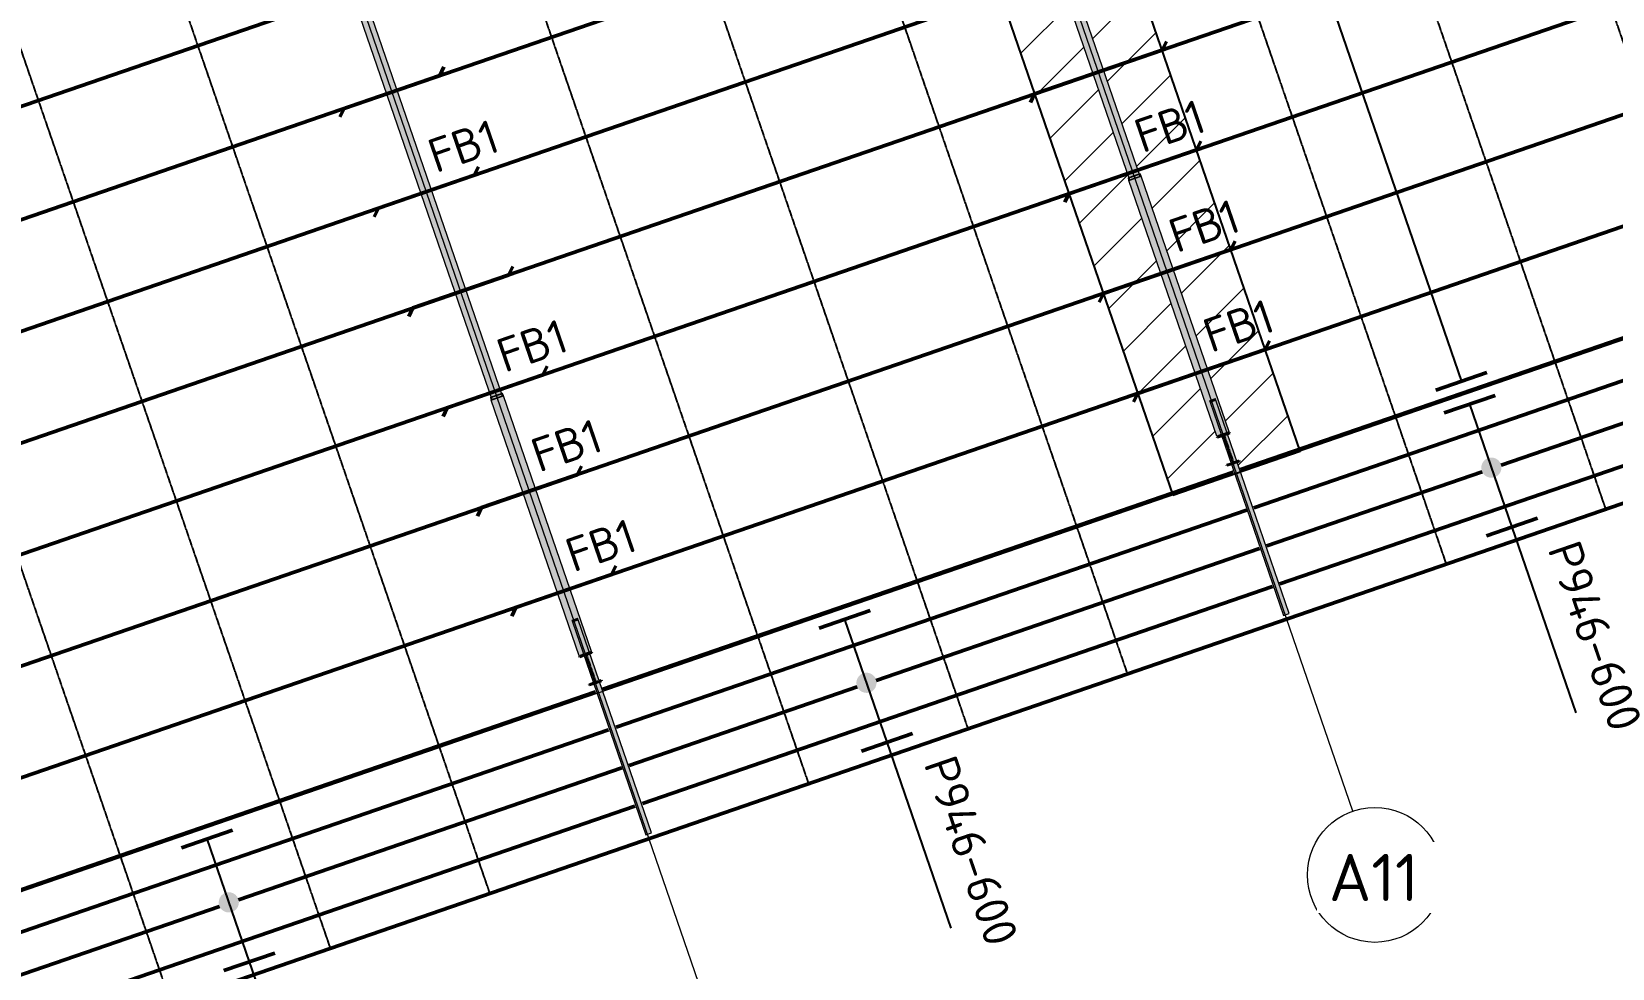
# Model space of a CAD drawing. Header units: millimetres. Extents: x 632 to 155077, y -2790 to 4035359.
# Drawn here: x 119430 to 142869, y 3983110 to 3997000 of the extents above; entities that cross this region are included whole.
import ezdxf

# ---------------------------------------------------------------- set-up
doc = ezdxf.new("R2010")
doc.units = ezdxf.units.MM
for name, pattern in [('Dash', [7, 5, -2]), ('Hidden', [4, 3, -1]), ('Hidden Half', [3, 2, -1])]:
    doc.linetypes.add(name, pattern=pattern)
for name, color, linetype, lineweight in [('A-010-M_LINE', 90, 'Continuous', 13), ('S-280-A_STRUCT_FRAME', 2, 'Continuous', 18), ('S-280-M_COLUMN', 52, 'Continuous', 13), ('S-280-M_STRUCT_FRAME', 12, 'Continuous', 13), ('S-280-MH_COLUMN', 52, 'Hidden Half', 13), ('Z-000-T_TEXT', 131, 'Continuous', 25), ('Z-030-M_GRID', 191, 'Continuous', 13), ('Z-033_T_GRIDREF', 31, 'Continuous', 13), ('Z-060-M_DETAIL', 92, 'Continuous', 25)]:
    doc.layers.add(name, color=color, linetype=linetype, lineweight=lineweight)
doc.styles.add('ISOCPEUR_1', font='isocpeur.ttf', dxfattribs={"height": 700})
doc.styles.add('ISOCPEUR_2', font='isocpeur.ttf', dxfattribs={"height": 500})
doc.styles.add('ISOCPEUR_3', font='isocpeur.ttf', dxfattribs={"height": 2.5})

# ---------------------------------------------------------------- blocks, each defined once
blk = doc.blocks.new('NRP_Framing-Steel-Purlin C - P946 - EC250-24-4049812-S6_011 - UPPER PURLIN PLAN - PART 1')
at = {"layer": 'S-280-M_STRUCT_FRAME', "color": 1, "lineweight": 50}
blk.add_line((-2339537, 3988943), (-2347677, 4012585), dxfattribs=at)
blk.add_line((-2339537, 3988943), (-2347677, 4012585), dxfattribs=at)
blk = doc.blocks.new('NRP_Framing-Steel-Purlin Z - P915 - EZ250-19-4036069-S6_011 - UPPER PURLIN PLAN - PART 1')
at = {"layer": 'S-280-M_STRUCT_FRAME', "color": 3, "lineweight": 50}
for p, q in [((-2391140, 3988209), (-2391202, 3988082)), ((-2391202, 3988082), (-2402454, 3984208)), ((-2402454, 3984208), (-2402516, 3984081))]:
    blk.add_line(p, q, dxfattribs=at)
blk = doc.blocks.new('NRP_Framing-Steel-Purlin Z - P915 - EZ250-19-4038642-S6_011 - UPPER PURLIN PLAN - PART 1')
at = {"layer": 'S-280-M_STRUCT_FRAME', "color": 3, "lineweight": 50}
for p, q in [((-2353083, 4001313), (-2353145, 4001186)), ((-2353145, 4001186), (-2364255, 3997361)), ((-2364255, 3997361), (-2364317, 3997234))]:
    blk.add_line(p, q, dxfattribs=at)
blk = doc.blocks.new('NRP_Framing-Steel-Purlin C - P946 - EC250-24-4066509-S6_011 - UPPER PURLIN PLAN - PART 1')
at = {"layer": 'S-280-M_STRUCT_FRAME', "color": 1, "lineweight": 50}
blk.add_line((-2350556, 3990467), (-2359901, 3987250), dxfattribs=at)
blk.add_line((-2350556, 3990467), (-2359901, 3987250), dxfattribs=at)
blk = doc.blocks.new('NRP_Framing-Steel-Purlin Z - P914 - EZ250-15-4038690-S6_011 - UPPER PURLIN PLAN - PART 1')
at = {"layer": 'S-280-M_STRUCT_FRAME', "color": 150, "lineweight": 50}
for p, q in [((-2384369, 3999721), (-2396094, 3995684)), ((-2384307, 3999848), (-2384369, 3999721)), ((-2396094, 3995684), (-2396156, 3995557))]:
    blk.add_line(p, q, dxfattribs=at)
blk = doc.blocks.new('NRP_Framing-Steel-Purlin C - P946 - EC250-24-4066552-S6_011 - UPPER PURLIN PLAN - PART 1')
at = {"layer": 'S-280-M_STRUCT_FRAME', "color": 1, "lineweight": 50}
blk.add_line((-2350361, 3989902), (-2359706, 3986685), dxfattribs=at)
blk.add_line((-2350361, 3989902), (-2359706, 3986685), dxfattribs=at)
blk = doc.blocks.new('NRP_Framing-Steel-Purlin C - P946 - EC250-24-V22-S6_011 - UPPER PURLIN PLAN - PART 1')
at = {"layer": 'S-280-M_STRUCT_FRAME', "color": 1, "lineweight": 50}
for p, q in [((-2350167, 3989337), (-2355849, 3987380)), ((-2350167, 3989337), (-2355849, 3987380)), ((-2356130, 3987284), (-2359511, 3986119)), ((-2356130, 3987284), (-2359511, 3986119))]:
    blk.add_line(p, q, dxfattribs=at)
blk = doc.blocks.new('NRP_Framing-Steel-Purlin C - P946 - EC250-24-4066804-S6_011 - UPPER PURLIN PLAN - PART 1')
at = {"layer": 'S-280-M_STRUCT_FRAME', "color": 1, "lineweight": 50}
blk.add_line((-30006, 0), (30044, 0), dxfattribs=at)
blk.add_line((-30006, 0), (30044, 0), dxfattribs=at)
blk = doc.blocks.new('NRP_Framing-Steel-Purlin Z - P916 - EZ250-24-V24-S6_011 - UPPER PURLIN PLAN - PART 1')
at = {"layer": 'S-280-M_STRUCT_FRAME', "color": 1, "lineweight": 50}
for p, q in [((-2344719, 4004087), (-2355036, 4000535)), ((-2355036, 4000535), (-2355098, 4000408))]:
    blk.add_line(p, q, dxfattribs=at)
at = {"layer": 'S-280-M_STRUCT_FRAME', "color": 1, "linetype": 'Dash', "lineweight": 50}
blk.add_line((-2344635, 4004116), (-2344719, 4004088), dxfattribs=at)
blk = doc.blocks.new('NRP_Framing-Steel-Purlin C - P946 - EC250-24-V25-S6_011 - UPPER PURLIN PLAN - PART 1')
at = {"layer": 'S-280-M_STRUCT_FRAME', "color": 1, "lineweight": 50}
for p, q in [((-2378922, 3980700), (-2388279, 3977478)), ((-2378922, 3980700), (-2388279, 3977478)), ((-2388364, 3977449), (-2388722, 3977325)), ((-2388364, 3977449), (-2388722, 3977325))]:
    blk.add_line(p, q, dxfattribs=at)
at = {"layer": 'S-280-M_STRUCT_FRAME', "color": 1, "linetype": 'Dash', "lineweight": 50}
blk.add_line((-2388279, 3977478), (-2388364, 3977449), dxfattribs=at)
blk.add_line((-2388279, 3977478), (-2388364, 3977449), dxfattribs=at)
blk = doc.blocks.new('NRP_Framing-Steel-Purlin C - P946 - EC250-24-4066510-S6_011 - UPPER PURLIN PLAN - PART 1')
at = {"layer": 'S-280-M_STRUCT_FRAME', "color": 1, "lineweight": 50}
blk.add_line((-2341160, 3993703), (-2350446, 3990505), dxfattribs=at)
blk.add_line((-2341160, 3993703), (-2350446, 3990505), dxfattribs=at)
at = {"layer": 'S-280-M_STRUCT_FRAME', "color": 1, "linetype": 'Dash', "lineweight": 50}
blk.add_line((-2341068, 3993734), (-2341160, 3993703), dxfattribs=at)
blk.add_line((-2341068, 3993734), (-2341160, 3993703), dxfattribs=at)
blk = doc.blocks.new('NRP_Framing-Steel-Purlin C - P946 - EC250-24-V27-S6_011 - UPPER PURLIN PLAN - PART 1')
at = {"layer": 'S-280-M_STRUCT_FRAME', "color": 1, "lineweight": 50}
for p, q in [((-2378727, 3980135), (-2388084, 3976913)), ((-2378727, 3980135), (-2388084, 3976913)), ((-2388169, 3976884), (-2388527, 3976760)), ((-2388169, 3976884), (-2388527, 3976760))]:
    blk.add_line(p, q, dxfattribs=at)
at = {"layer": 'S-280-M_STRUCT_FRAME', "color": 1, "linetype": 'Dash', "lineweight": 50}
blk.add_line((-2388084, 3976913), (-2388169, 3976884), dxfattribs=at)
blk.add_line((-2388084, 3976913), (-2388169, 3976884), dxfattribs=at)
blk = doc.blocks.new('NRP_Framing-Steel-Purlin C - P946 - EC250-24-V28-S6_011 - UPPER PURLIN PLAN - PART 1')
at = {"layer": 'S-280-M_STRUCT_FRAME', "color": 1, "lineweight": 50}
blk.add_line((-2340965, 3993138), (-2350252, 3989940), dxfattribs=at)
blk.add_line((-2340965, 3993138), (-2350252, 3989940), dxfattribs=at)
at = {"layer": 'S-280-M_STRUCT_FRAME', "color": 1, "linetype": 'Dash', "lineweight": 50}
blk.add_line((-2340874, 3993169), (-2340965, 3993138), dxfattribs=at)
blk.add_line((-2340874, 3993169), (-2340965, 3993138), dxfattribs=at)
blk = doc.blocks.new('NRP_Framing-Steel-Purlin C - P946 - EC250-24-V21-S6_011 - UPPER PURLIN PLAN - PART 1')
at = {"layer": 'S-280-M_STRUCT_FRAME', "color": 1, "lineweight": 50}
for p, q in [((-2359622, 3986081), (-2365304, 3984125)), ((-2359622, 3986081), (-2365304, 3984125)), ((-2365585, 3984028), (-2368979, 3982859)), ((-2365585, 3984028), (-2368979, 3982859)), ((-2369064, 3982830), (-2369423, 3982707)), ((-2369064, 3982830), (-2369423, 3982707))]:
    blk.add_line(p, q, dxfattribs=at)
at = {"layer": 'S-280-M_STRUCT_FRAME', "color": 1, "linetype": 'Dash', "lineweight": 50}
blk.add_line((-2368979, 3982859), (-2369064, 3982830), dxfattribs=at)
blk.add_line((-2368979, 3982859), (-2369064, 3982830), dxfattribs=at)
blk = doc.blocks.new('NRP_Framing-Steel-Purlin C - P946 - EC250-24-V23-S6_011 - UPPER PURLIN PLAN - PART 1')
at = {"layer": 'S-280-M_STRUCT_FRAME', "color": 1, "lineweight": 50}
for p, q in [((-2340771, 3992572), (-2346583, 3990571)), ((-2340771, 3992572), (-2346583, 3990571)), ((-2346864, 3990474), (-2350057, 3989375)), ((-2346864, 3990474), (-2350057, 3989375))]:
    blk.add_line(p, q, dxfattribs=at)
at = {"layer": 'S-280-M_STRUCT_FRAME', "color": 1, "linetype": 'Dash', "lineweight": 50}
blk.add_line((-2340679, 3992604), (-2340771, 3992572), dxfattribs=at)
blk.add_line((-2340679, 3992604), (-2340771, 3992572), dxfattribs=at)
blk = doc.blocks.new('NRP_Bridging Plan _v2_ - 3 Rows-4066832-S6_011 - UPPER PURLIN PLAN - PART 1')
at = {"layer": 'Z-060-M_DETAIL', "linetype": 'Hidden'}
for p, q in [((2170, 9702), (2170, -12383)), ((4670, 9702), (4670, -12383)), ((7170, 9702), (7170, -12383))]:
    blk.add_line(p, q, dxfattribs=at)
blk = doc.blocks.new('NRP_Extent _v2_ - 1-200-4067004-S6_011 - UPPER PURLIN PLAN - PART 1')
at = {"layer": 'Z-060-M_DETAIL'}
blk.add_hatch(color=256, dxfattribs=at).paths.add_polyline_path([(-145, 39), (-150, 0), (-145, -39), (-130, -75), (-106, -106), (-75, -130), (-39, -145), (0, -150), (39, -145), (75, -130), (106, -106), (130, -75), (145, -39), (150, 0), (145, 39), (130, 75), (106, 106), (75, 130), (39, 145), (0, 150), (-39, 145), (-75, 130), (-106, 106), (-130, 75)])
at = {"layer": 'Z-060-M_DETAIL', "lineweight": 50}
for p, q in [((-9235, 400), (-9235, -400)), ((1385, 400), (1385, -400))]:
    blk.add_line(p, q, dxfattribs=at)
at = {"layer": 'Z-060-M_DETAIL'}
blk.add_line((1385, 0), (-9235, 0), dxfattribs=at)
blk = doc.blocks.new('NRP_Extent _v2_ - 1-200-V31-S6_011 - UPPER PURLIN PLAN - PART 1')
at = {"layer": 'Z-060-M_DETAIL'}
blk.add_hatch(color=256, dxfattribs=at).paths.add_polyline_path([(-145, 39), (-150, 0), (-145, -39), (-130, -75), (-106, -106), (-75, -130), (-39, -145), (0, -150), (39, -145), (75, -130), (106, -106), (130, -75), (145, -39), (150, 0), (145, 39), (130, 75), (106, 106), (75, 130), (39, 145), (0, 150), (-39, 145), (-75, 130), (-106, 106), (-130, 75)])
at = {"layer": 'Z-060-M_DETAIL', "lineweight": 50}
for p, q in [((-932, 400), (-932, -400)), ((995, 400), (995, -400))]:
    blk.add_line(p, q, dxfattribs=at)
at = {"layer": 'Z-060-M_DETAIL'}
for p, q in [((995, 0), (-932, 0)), ((-932, 0), (-3847, 0))]:
    blk.add_line(p, q, dxfattribs=at)
blk = doc.blocks.new('NRP_Extent _v2_ - 1-200-V32-S6_011 - UPPER PURLIN PLAN - PART 1')
at = {"layer": 'Z-060-M_DETAIL'}
blk.add_hatch(color=256, dxfattribs=at).paths.add_polyline_path([(-145, 39), (-150, 0), (-145, -39), (-130, -75), (-106, -106), (-75, -130), (-39, -145), (0, -150), (39, -145), (75, -130), (106, -106), (130, -75), (145, -39), (150, 0), (145, 39), (130, 75), (106, 106), (75, 130), (39, 145), (0, 150), (-39, 145), (-75, 130), (-106, 106), (-130, 75)])
at = {"layer": 'Z-060-M_DETAIL', "lineweight": 50}
for p, q in [((-932, 400), (-932, -400)), ((995, 400), (995, -400))]:
    blk.add_line(p, q, dxfattribs=at)
at = {"layer": 'Z-060-M_DETAIL'}
for p, q in [((995, 0), (-932, 0)), ((-932, 0), (-3847, 0))]:
    blk.add_line(p, q, dxfattribs=at)
blk = doc.blocks.new('NRP_Extent _v2_ - 1-200-V33-S6_011 - UPPER PURLIN PLAN - PART 1')
at = {"layer": 'Z-060-M_DETAIL'}
blk.add_hatch(color=256, dxfattribs=at).paths.add_polyline_path([(-145, 39), (-150, 0), (-145, -39), (-130, -75), (-106, -106), (-75, -130), (-39, -145), (0, -150), (39, -145), (75, -130), (106, -106), (130, -75), (145, -39), (150, 0), (145, 39), (130, 75), (106, 106), (75, 130), (39, 145), (0, 150), (-39, 145), (-75, 130), (-106, 106), (-130, 75)])
at = {"layer": 'Z-060-M_DETAIL', "lineweight": 50}
for p, q in [((-932, 400), (-932, -400)), ((995, 400), (995, -400))]:
    blk.add_line(p, q, dxfattribs=at)
at = {"layer": 'Z-060-M_DETAIL'}
for p, q in [((995, 0), (-932, 0)), ((-932, 0), (-3846, 0))]:
    blk.add_line(p, q, dxfattribs=at)
blk = doc.blocks.new('Grid - NRP_Grid-Head-320187-S6_011 - UPPER PURLIN PLAN - PART 1')
at = {"layer": 'Z-033_T_GRIDREF'}
blk.add_circle((0, 0), 5, dxfattribs=at)
blk = doc.blocks.new('NRP_Fly Brace BN - FB1-4028766-S6_011 - UPPER PURLIN PLAN - PART 1')
at = {"layer": 'Z-000-T_TEXT'}
blk.add_line((0, 0), (5, 0), dxfattribs=at)
at = {"layer": 'Z-000-T_TEXT', "lineweight": 13, "insert": (1.11, 3.49), "char_height": 2.5, "width": 6.0928, "attachment_point": 1, "style": 'ISOCPEUR_3'}
blk.add_mtext('FB1', dxfattribs=at)

msp = doc.modelspace()

# ---------------------------------------------------------------- hatches: boundary and pattern name
at = {"layer": 'S-280-M_COLUMN'}
h = msp.add_hatch(color=256, dxfattribs=at)
h.paths.add_polyline_path([(137157.5, 3990564.4), (137220.3, 3990586), (137216.1, 3990598), (137153.4, 3990576.4)])
h.paths.add_polyline_path([(137305.4, 3990615.3), (137337.1, 3990626.2), (137333, 3990638.2), (137301.2, 3990627.3), (137304.1, 3990618.9)])
h.paths.add_polyline_path([(137013.9, 3990981.4), (137076, 3991005), (137072.5, 3991015.1), (137009.7, 3990993.4)])
h.paths.add_polyline_path([(137161.8, 3991032.4), (137193.5, 3991043.3), (137189.4, 3991055.3), (137157.6, 3991044.4), (137159.4, 3991039.3)])
h = msp.add_hatch(color=256, dxfattribs=at)
h.paths.add_polyline_path([(127702.3, 3987308.6), (127765.1, 3987330.2), (127761, 3987342.2), (127698.2, 3987320.6)])
h.paths.add_polyline_path([(127850.2, 3987359.5), (127882, 3987370.5), (127877.8, 3987382.5), (127846.1, 3987371.5), (127848.9, 3987363.2)])
h.paths.add_polyline_path([(127558.7, 3987725.7), (127620.8, 3987749.3), (127617.4, 3987759.3), (127554.6, 3987737.7)])
h.paths.add_polyline_path([(127706.6, 3987776.6), (127738.4, 3987787.5), (127734.2, 3987799.6), (127702.5, 3987788.6), (127704.2, 3987783.5)])
at = {"layer": 'S-280-M_STRUCT_FRAME'}
for points in [[(135713.2, 3994797.1), (135869.3, 3994850.8), (132160.1, 4005622.6), (132004.1, 4005568.8), (134820.8, 3997388.9)], [(126258.1, 3991541.3), (126414.1, 3991595), (122705, 4002366.8), (122549, 4002313.1), (125305.9, 3994306.6)], [(135701.2, 3994793.5), (135713.1, 3994797.6), (135700.9, 3994832.9), (135689.1, 3994828.8), (135700, 3994797.1)], [(137006.7, 3991002.2), (137069.5, 3991023.8), (136896.5, 3991526.1), (136982.1, 3991554.2), (137154.6, 3991053.1), (137186.4, 3991064.1), (135881.2, 3994854.3), (135701.6, 3994792.5), (136904.5, 3991299)], [(135869.1, 3994851.3), (135880.9, 3994855.4), (135868.7, 3994890.7), (135856.9, 3994886.6), (135868, 3994854.3)], [(135881.2, 3994854.3), (135880.9, 3994855.4), (135869.3, 3994850.4)], [(126246.1, 3991537.8), (126257.9, 3991541.8), (126245.7, 3991577.1), (126233.9, 3991573.1), (126244.9, 3991541.3)], [(127551.6, 3987746.4), (127614.3, 3987768.1), (127441.4, 3988270.4), (127526.9, 3988298.5), (127699.4, 3987797.4), (127731.2, 3987808.3), (126426.1, 3991598.6), (126246.4, 3991536.7), (127449.4, 3988043.2)], [(126413.9, 3991595.6), (126425.7, 3991599.6), (126413.6, 3991634.9), (126401.7, 3991630.9), (126412.9, 3991598.6)], [(126426.1, 3991598.6), (126425.7, 3991599.6), (126414.1, 3991594.6)], [(136903.6, 3991505.5), (136910.8, 3991509.4), (136904.5, 3991527.5), (136896.5, 3991526.1), (136902.3, 3991509.4)], [(137992.1, 3988344.5), (138077.2, 3988373.8), (136988.7, 3991534.8), (136903.6, 3991505.5), (137779.9, 3988960.7)], [(136910.8, 3991509.4), (136988.3, 3991536.1), (136982.1, 3991554.2), (136905, 3991526.1)], [(127448.5, 3988249.8), (127455.6, 3988253.6), (127449.4, 3988271.8), (127441.4, 3988270.4), (127447.1, 3988253.6)], [(127448.5, 3988249.8), (128536.9, 3985088.7), (128622, 3985118), (127533.6, 3988279.1)], [(127455.6, 3988253.6), (127533.1, 3988280.3), (127526.9, 3988298.5), (127449.8, 3988270.4)]]:
    msp.add_hatch(color=9, dxfattribs=at).paths.add_polyline_path(points)
at = {"layer": 'Z-060-M_DETAIL', "lineweight": 18}
h = msp.add_hatch(dxfattribs=at)
h.set_pattern_fill('FP_5', color=8, style=0, pattern_type=2)
h.set_pattern_definition([(45, (2487803, 0), (-424.26407, 424.26407), [])])
h.paths.add_polyline_path([(136350.6, 3990127.9), (137269.1, 3990444.2), (137069.5, 3991023.8), (137006.7, 3991002.2), (135689.1, 3994830), (135700.5, 3994833.9), (132003.7, 4005570), (131982.9, 4005562.8), (130740.7, 4009171.6), (130938.3, 4009238.5), (132180.6, 4005630.9), (132160.1, 4005622.6), (135856.6, 3994887.7), (135868.7, 3994890.7), (137186.4, 3991064.1), (137154.6, 3991053.1), (137354.2, 3990473.5), (138241.7, 3990779), (125461.7, 4027894), (124606, 4027599.3), (125858.1, 4023961.7), (125846.7, 4023957.7), (129566.2, 4013158.3), (129586.2, 4013165.2), (130893, 4009368.9), (130695.4, 4009302.1), (129388.6, 4013097.1), (129409.3, 4013104.6), (125690.7, 4023904), (125678.5, 4023901), (124426.3, 4027537.5), (123570.6, 4027242.8), (136049.6, 3991002.2)])

# ---------------------------------------------------------------- linework, layer by layer
at = {"layer": 'A-010-M_LINE', "lineweight": 25}
for p, q in [((138241.7, 3990779), (125461.7, 4027894)), ((123570.6, 4027242.8), (136350.6, 3990127.9)), ((136350.6, 3990127.9), (138241.7, 3990779))]:
    msp.add_line(p, q, dxfattribs=at)
at = {"layer": 'S-280-M_COLUMN', "lineweight": 35}
for p, q in [((137009.7, 3990993.4), (137072.5, 3991015.1)), ((137076.7, 3991003.1), (137013.9, 3990981.4)), ((137157.6, 3991044.4), (137189.4, 3991055.3)), ((137193.5, 3991043.3), (137161.8, 3991032.4)), ((137189.4, 3991055.3), (137193.5, 3991043.3)), ((137013.9, 3990981.4), (137009.7, 3990993.4)), ((137153.4, 3990576.4), (137216.1, 3990598)), ((137157.5, 3990564.4), (137153.4, 3990576.4)), ((137220.3, 3990586), (137157.5, 3990564.4)), ((137301.2, 3990627.3), (137333, 3990638.2)), ((137337.1, 3990626.2), (137305.4, 3990615.3)), ((137333, 3990638.2), (137337.1, 3990626.2)), ((127554.6, 3987737.7), (127617.4, 3987759.3)), ((127558.7, 3987725.7), (127554.6, 3987737.7)), ((127621.5, 3987747.3), (127558.7, 3987725.7)), ((127702.5, 3987788.6), (127734.2, 3987799.6)), ((127738.4, 3987787.5), (127706.6, 3987776.6)), ((127734.2, 3987799.6), (127738.4, 3987787.5)), ((127698.2, 3987320.6), (127761, 3987342.2)), ((127702.3, 3987308.6), (127698.2, 3987320.6)), ((127765.1, 3987330.2), (127702.3, 3987308.6)), ((127846.1, 3987371.5), (127877.8, 3987382.5)), ((127882, 3987370.5), (127850.2, 3987359.5)), ((127877.8, 3987382.5), (127882, 3987370.5))]:
    msp.add_line(p, q, dxfattribs=at)
at = {"layer": 'S-280-M_STRUCT_FRAME', "color": 55}
for p, q in [((135713.2, 3994797.1), (132004.1, 4005568.8)), ((135869.3, 3994850.8), (132160.1, 4005622.6)), ((126258.1, 3991541.3), (122549, 4002313.1)), ((126414.1, 3991595), (122705, 4002366.8)), ((135700.5, 3994833.9), (135688.7, 3994829.9)), ((135688.7, 3994829.9), (135689.1, 3994828.8)), ((135689.1, 3994828.8), (135700.9, 3994832.9)), ((135689.1, 3994828.8), (135701.2, 3994793.5)), ((135713.1, 3994797.6), (135701.2, 3994793.5)), ((135701.2, 3994793.5), (135701.6, 3994792.5)), ((135701.6, 3994792.5), (135881.2, 3994854.3)), ((137006.7, 3991002.2), (135701.6, 3994792.5)), ((135869.3, 3994850.8), (135713.2, 3994797.1)), ((135868.4, 3994891.7), (135856.6, 3994887.7)), ((135856.9, 3994886.6), (135868.7, 3994890.7)), ((135868.7, 3994890.7), (135868.4, 3994891.7)), ((135880.9, 3994855.4), (135868.7, 3994890.7)), ((135880.9, 3994855.4), (135869.1, 3994851.3)), ((135881.2, 3994854.3), (135880.9, 3994855.4)), ((137186.4, 3991064.1), (135881.2, 3994854.3)), ((126245.4, 3991578.2), (126233.6, 3991574.1)), ((126233.6, 3991574.1), (126233.9, 3991573.1)), ((126233.9, 3991573.1), (126245.7, 3991577.1)), ((126233.9, 3991573.1), (126246.1, 3991537.8)), ((126257.9, 3991541.8), (126246.1, 3991537.8)), ((126246.1, 3991537.8), (126246.4, 3991536.7)), ((126246.4, 3991536.7), (126426.1, 3991598.6)), ((127551.6, 3987746.4), (126246.4, 3991536.7)), ((126414.1, 3991595), (126258.1, 3991541.3)), ((126413.2, 3991636), (126401.4, 3991631.9)), ((126401.7, 3991630.9), (126413.6, 3991634.9)), ((126413.6, 3991634.9), (126413.2, 3991636)), ((126425.7, 3991599.6), (126413.6, 3991634.9)), ((126425.7, 3991599.6), (126413.9, 3991595.6)), ((126426.1, 3991598.6), (126425.7, 3991599.6)), ((127731.2, 3987808.3), (126426.1, 3991598.6)), ((136981.6, 3991555.4), (136896.5, 3991526.1)), ((136896.5, 3991526.1), (136903.6, 3991505.5)), ((136903.6, 3991505.5), (136988.7, 3991534.8)), ((136903.6, 3991505.5), (137992.1, 3988344.5)), ((136904.5, 3991527.5), (136982.1, 3991554.2)), ((136910.8, 3991509.4), (136904.5, 3991527.5)), ((136988.3, 3991536.1), (136910.8, 3991509.4)), ((136982.1, 3991554.2), (136981.6, 3991555.4)), ((136988.3, 3991536.1), (136982.1, 3991554.2)), ((136988.7, 3991534.8), (136988.3, 3991536.1)), ((138077.2, 3988373.8), (136988.7, 3991534.8)), ((137069.5, 3991023.8), (137006.7, 3991002.2)), ((137186.4, 3991064.1), (137154.6, 3991053.1)), ((127526.5, 3988299.7), (127441.4, 3988270.4)), ((127441.4, 3988270.4), (127448.5, 3988249.8)), ((127448.5, 3988249.8), (127533.6, 3988279.1)), ((127448.5, 3988249.8), (128536.9, 3985088.7)), ((127449.4, 3988271.8), (127526.9, 3988298.5)), ((127455.6, 3988253.6), (127449.4, 3988271.8)), ((127533.1, 3988280.3), (127455.6, 3988253.6)), ((127526.9, 3988298.5), (127526.5, 3988299.7)), ((127533.1, 3988280.3), (127526.9, 3988298.5)), ((127533.6, 3988279.1), (127533.1, 3988280.3)), ((128622, 3985118), (127533.6, 3988279.1)), ((137992.1, 3988344.5), (138077.2, 3988373.8)), ((127614.3, 3987768.1), (127551.6, 3987746.4)), ((127731.2, 3987808.3), (127699.4, 3987797.4)), ((128536.9, 3985088.7), (128622, 3985118))]:
    msp.add_line(p, q, dxfattribs=at)
at = {"layer": 'S-280-M_STRUCT_FRAME', "color": 55, "linetype": 'Dash'}
for p, q in [((135856.5, 3994887.6), (135700.6, 3994834)), ((135700.9, 3994832.9), (135774.9, 3994858.4)), ((135787, 3994823.1), (135713.1, 3994797.6)), ((135774.9, 3994858.4), (135787, 3994823.1)), ((135782.9, 3994861.1), (135856.9, 3994886.6)), ((135795.1, 3994825.8), (135782.9, 3994861.1)), ((135869, 3994851.3), (135795.1, 3994825.8)), ((135795.1, 3994825.7), (135795.1, 3994825.8)), ((126401.3, 3991631.9), (126245.4, 3991578.2)), ((126245.8, 3991577.2), (126319.7, 3991602.6)), ((126331.9, 3991567.3), (126257.9, 3991541.9)), ((126319.7, 3991602.6), (126331.9, 3991567.3)), ((126327.8, 3991605.4), (126401.7, 3991630.8)), ((126339.9, 3991570.1), (126327.8, 3991605.4)), ((126413.9, 3991595.5), (126339.9, 3991570.1)), ((126339.9, 3991570), (126339.9, 3991570.1)), ((137154.6, 3991053.1), (137069.6, 3991023.8)), ((127699.4, 3987797.3), (127614.4, 3987768.1))]:
    msp.add_line(p, q, dxfattribs=at)
at = {"layer": 'S-280-MH_COLUMN', "lineweight": 35}
for p, q in [((137072.6, 3991015.1), (137157.6, 3991044.3)), ((137088.9, 3991007.3), (137076.7, 3991003.1)), ((137235.4, 3990616.7), (137103.4, 3991000.2)), ((137111.4, 3991003), (137243.5, 3990619.5)), ((137161.7, 3991032.3), (137118.5, 3991017.5)), ((137216.2, 3990598), (137228.4, 3990602.2)), ((137305.3, 3990615.3), (137220.3, 3990586)), ((137258, 3990612.4), (137301.2, 3990627.3)), ((127617.4, 3987759.3), (127702.4, 3987788.6)), ((127633.7, 3987751.5), (127621.5, 3987747.3)), ((127780.3, 3987361), (127648.2, 3987744.5)), ((127656.3, 3987747.2), (127788.3, 3987363.7)), ((127706.5, 3987776.6), (127663.3, 3987761.7)), ((127761, 3987342.3), (127773.2, 3987346.5)), ((127850.2, 3987359.5), (127765.2, 3987330.3)), ((127802.8, 3987356.7), (127846, 3987371.5))]:
    msp.add_line(p, q, dxfattribs=at)
for centre, start, end in [((137092.6, 3990996.5), 19.00041, 109.00041), ((137122.2, 3991006.7), 109.00041, 199.00041), ((137224.7, 3990613), 289.00041, 19.00041), ((137254.3, 3990623.2), 199.00041, 289.00041), ((127637.5, 3987740.7), 19.00041, 109.00041), ((127667, 3987750.9), 109.00041, 199.00041), ((127769.5, 3987357.2), 289.00041, 19.00041), ((127799.1, 3987367.4), 199.00041, 289.00041)]:
    msp.add_arc(centre, 11.4, start, end, dxfattribs=at)
at = {"layer": 'Z-030-M_GRID'}
for p, q in [((139021.9, 3985441.5), (122969.3, 4032060.8)), ((129566.8, 3982185.8), (113514.1, 4028805.1)), ((148335.4, 3994254.7), (38093.6, 3956294.5))]:
    msp.add_line(p, q, dxfattribs=at)

# ---------------------------------------------------------------- block references
at = {"layer": 'S-280-M_STRUCT_FRAME', "color": 1, "lineweight": 50}
for name, p in [('NRP_Framing-Steel-Purlin C - P946 - EC250-24-4049812-S6_011 - UPPER PURLIN PLAN - PART 1', (2487803, 0)), ('NRP_Framing-Steel-Purlin Z - P916 - EZ250-24-V24-S6_011 - UPPER PURLIN PLAN - PART 1', (2489338.5, -4459.2)), ('NRP_Framing-Steel-Purlin Z - P916 - EZ250-24-V24-S6_011 - UPPER PURLIN PLAN - PART 1', (2489848.1, -5939.4)), ('NRP_Framing-Steel-Purlin Z - P916 - EZ250-24-V24-S6_011 - UPPER PURLIN PLAN - PART 1', (2490357.8, -7419.5)), ('NRP_Framing-Steel-Purlin Z - P916 - EZ250-24-V24-S6_011 - UPPER PURLIN PLAN - PART 1', (2490867.4, -8899.6)), ('NRP_Framing-Steel-Purlin C - P946 - EC250-24-4066510-S6_011 - UPPER PURLIN PLAN - PART 1', (2487803, 0)), ('NRP_Framing-Steel-Purlin C - P946 - EC250-24-V28-S6_011 - UPPER PURLIN PLAN - PART 1', (2487803, 0)), ('NRP_Framing-Steel-Purlin C - P946 - EC250-24-V23-S6_011 - UPPER PURLIN PLAN - PART 1', (2487803, 0)), ('NRP_Framing-Steel-Purlin C - P946 - EC250-24-V28-S6_011 - UPPER PURLIN PLAN - PART 1', (2488192.2, -1130.3)), ('NRP_Framing-Steel-Purlin C - P946 - EC250-24-4066509-S6_011 - UPPER PURLIN PLAN - PART 1', (2487803, 0)), ('NRP_Framing-Steel-Purlin C - P946 - EC250-24-4066552-S6_011 - UPPER PURLIN PLAN - PART 1', (2487803, 0)), ('NRP_Framing-Steel-Purlin C - P946 - EC250-24-V22-S6_011 - UPPER PURLIN PLAN - PART 1', (2487803, 0)), ('NRP_Framing-Steel-Purlin C - P946 - EC250-24-4066552-S6_011 - UPPER PURLIN PLAN - PART 1', (2488192.2, -1130.3)), ('NRP_Framing-Steel-Purlin C - P946 - EC250-24-V25-S6_011 - UPPER PURLIN PLAN - PART 1', (2506713.3, 6511.5)), ('NRP_Framing-Steel-Purlin C - P946 - EC250-24-V27-S6_011 - UPPER PURLIN PLAN - PART 1', (2506713.3, 6511.5)), ('NRP_Framing-Steel-Purlin C - P946 - EC250-24-V21-S6_011 - UPPER PURLIN PLAN - PART 1', (2487803, 0)), ('NRP_Framing-Steel-Purlin C - P946 - EC250-24-V27-S6_011 - UPPER PURLIN PLAN - PART 1', (2507102.5, 5381.2))]:
    msp.add_blockref(name, p, dxfattribs=at)
at = {"layer": 'S-280-M_STRUCT_FRAME', "color": 150, "lineweight": 50}
msp.add_blockref('NRP_Framing-Steel-Purlin Z - P914 - EZ250-15-4038690-S6_011 - UPPER PURLIN PLAN - PART 1', (2508973.8, -53.3), dxfattribs=at)
at = {"layer": 'S-280-M_STRUCT_FRAME', "color": 3, "lineweight": 50}
for name, p in [('NRP_Framing-Steel-Purlin Z - P915 - EZ250-19-4038642-S6_011 - UPPER PURLIN PLAN - PART 1', (2488319.1, -1499)), ('NRP_Framing-Steel-Purlin Z - P915 - EZ250-19-4038642-S6_011 - UPPER PURLIN PLAN - PART 1', (2488828.8, -2979.1)), ('NRP_Framing-Steel-Purlin Z - P915 - EZ250-19-4036069-S6_011 - UPPER PURLIN PLAN - PART 1', (2516168.5, 9767.2)), ('NRP_Framing-Steel-Purlin Z - P915 - EZ250-19-4038642-S6_011 - UPPER PURLIN PLAN - PART 1', (2489338.5, -4459.2)), ('NRP_Framing-Steel-Purlin Z - P915 - EZ250-19-4036069-S6_011 - UPPER PURLIN PLAN - PART 1', (2516684.6, 8268.3)), ('NRP_Framing-Steel-Purlin Z - P915 - EZ250-19-4038642-S6_011 - UPPER PURLIN PLAN - PART 1', (2489848.1, -5939.4)), ('NRP_Framing-Steel-Purlin Z - P915 - EZ250-19-4036069-S6_011 - UPPER PURLIN PLAN - PART 1', (2517194.3, 6788.1)), ('NRP_Framing-Steel-Purlin Z - P915 - EZ250-19-4038642-S6_011 - UPPER PURLIN PLAN - PART 1', (2490357.8, -7419.5)), ('NRP_Framing-Steel-Purlin Z - P915 - EZ250-19-4036069-S6_011 - UPPER PURLIN PLAN - PART 1', (2517703.9, 5308)), ('NRP_Framing-Steel-Purlin Z - P915 - EZ250-19-4038642-S6_011 - UPPER PURLIN PLAN - PART 1', (2490867.4, -8899.6)), ('NRP_Framing-Steel-Purlin Z - P915 - EZ250-19-4036069-S6_011 - UPPER PURLIN PLAN - PART 1', (2518213.6, 3827.9)), ('NRP_Framing-Steel-Purlin Z - P915 - EZ250-19-4036069-S6_011 - UPPER PURLIN PLAN - PART 1', (2518723.3, 2347.8)), ('NRP_Framing-Steel-Purlin Z - P915 - EZ250-19-4036069-S6_011 - UPPER PURLIN PLAN - PART 1', (2519232.9, 867.6))]:
    msp.add_blockref(name, p, dxfattribs=at)
at = {"layer": 'S-280-M_STRUCT_FRAME', "color": 1, "lineweight": 50, "rotation": 199.0004071202594}
msp.add_blockref('NRP_Framing-Steel-Purlin C - P946 - EC250-24-4066804-S6_011 - UPPER PURLIN PLAN - PART 1', (119026.2, 3981744), dxfattribs=at)
at = {"layer": 'Z-000-T_TEXT', "lineweight": 13, "xscale": 200, "yscale": 200, "zscale": 200, "rotation": 19.00000309257977}
for p in [(135753.4, 3994933.8), (125278.9, 3994638.3), (136263.1, 3993453.7), (136772.7, 3991973.5), (126298.2, 3991678.1), (126807.9, 3990197.9), (127317.6, 3988717.8)]:
    msp.add_blockref('NRP_Fly Brace BN - FB1-4028766-S6_011 - UPPER PURLIN PLAN - PART 1', p, dxfattribs=at)
at = {"layer": 'Z-033_T_GRIDREF', "xscale": 199.9999999999999, "yscale": 199.9999999999999, "zscale": 199.9999999999999, "rotation": 19.00040712021547}
msp.add_blockref('Grid - NRP_Grid-Head-320187-S6_011 - UPPER PURLIN PLAN - PART 1', (139347.5, 3984496), dxfattribs=at)
at = {"layer": 'Z-060-M_DETAIL', "linetype": 'Hidden', "rotation": 19.000407120216}
for p in [(134320.1, 4000108.8), (124864.9, 3996853), (115409.8, 3993597.3)]:
    msp.add_blockref('NRP_Bridging Plan _v2_ - 3 Rows-4066832-S6_011 - UPPER PURLIN PLAN - PART 1', p, dxfattribs=at)
at = {"layer": 'Z-060-M_DETAIL'}
for name, p, rotation in [('NRP_Extent _v2_ - 1-200-4067004-S6_011 - UPPER PURLIN PLAN - PART 1', (137624.3, 4000544.9), 109.0000030925797), ('NRP_Extent _v2_ - 1-200-V33-S6_011 - UPPER PURLIN PLAN - PART 1', (141075.5, 3990534.9), 109.0000030925774), ('NRP_Extent _v2_ - 1-200-V32-S6_011 - UPPER PURLIN PLAN - PART 1', (131809.5, 3987344.3), 109.0000030925774), ('NRP_Extent _v2_ - 1-200-V31-S6_011 - UPPER PURLIN PLAN - PART 1', (122354.3, 3984088.6), 109.0000030925774)]:
    msp.add_blockref(name, p, dxfattribs=dict(at, rotation=rotation))

# ---------------------------------------------------------------- texts
at = {"layer": 'S-280-A_STRUCT_FRAME', "lineweight": 13, "char_height": 500, "width": 3559.492, "attachment_point": 1, "rotation": 289, "style": 'ISOCPEUR_2'}
for insert in [(142376.4, 3989493.2), (133125.9, 3986308)]:
    msp.add_mtext('P946-600', dxfattribs=dict(at, insert=insert))

# ---------------------------------------------------------------- next in the draw order: texts
at = {"layer": 'Z-033_T_GRIDREF', "insert": (138665.4, 3984807.9), "char_height": 700, "width": 1635.442, "attachment_point": 1, "style": 'ISOCPEUR_1', "bg_fill": 3, "box_fill_scale": 1.25, "bg_fill_color": 256, "bg_fill_true_color": 13158600, "bg_fill_transparency": 0}
msp.add_mtext('A11', dxfattribs=at)

doc.saveas('drawing.dxf')
